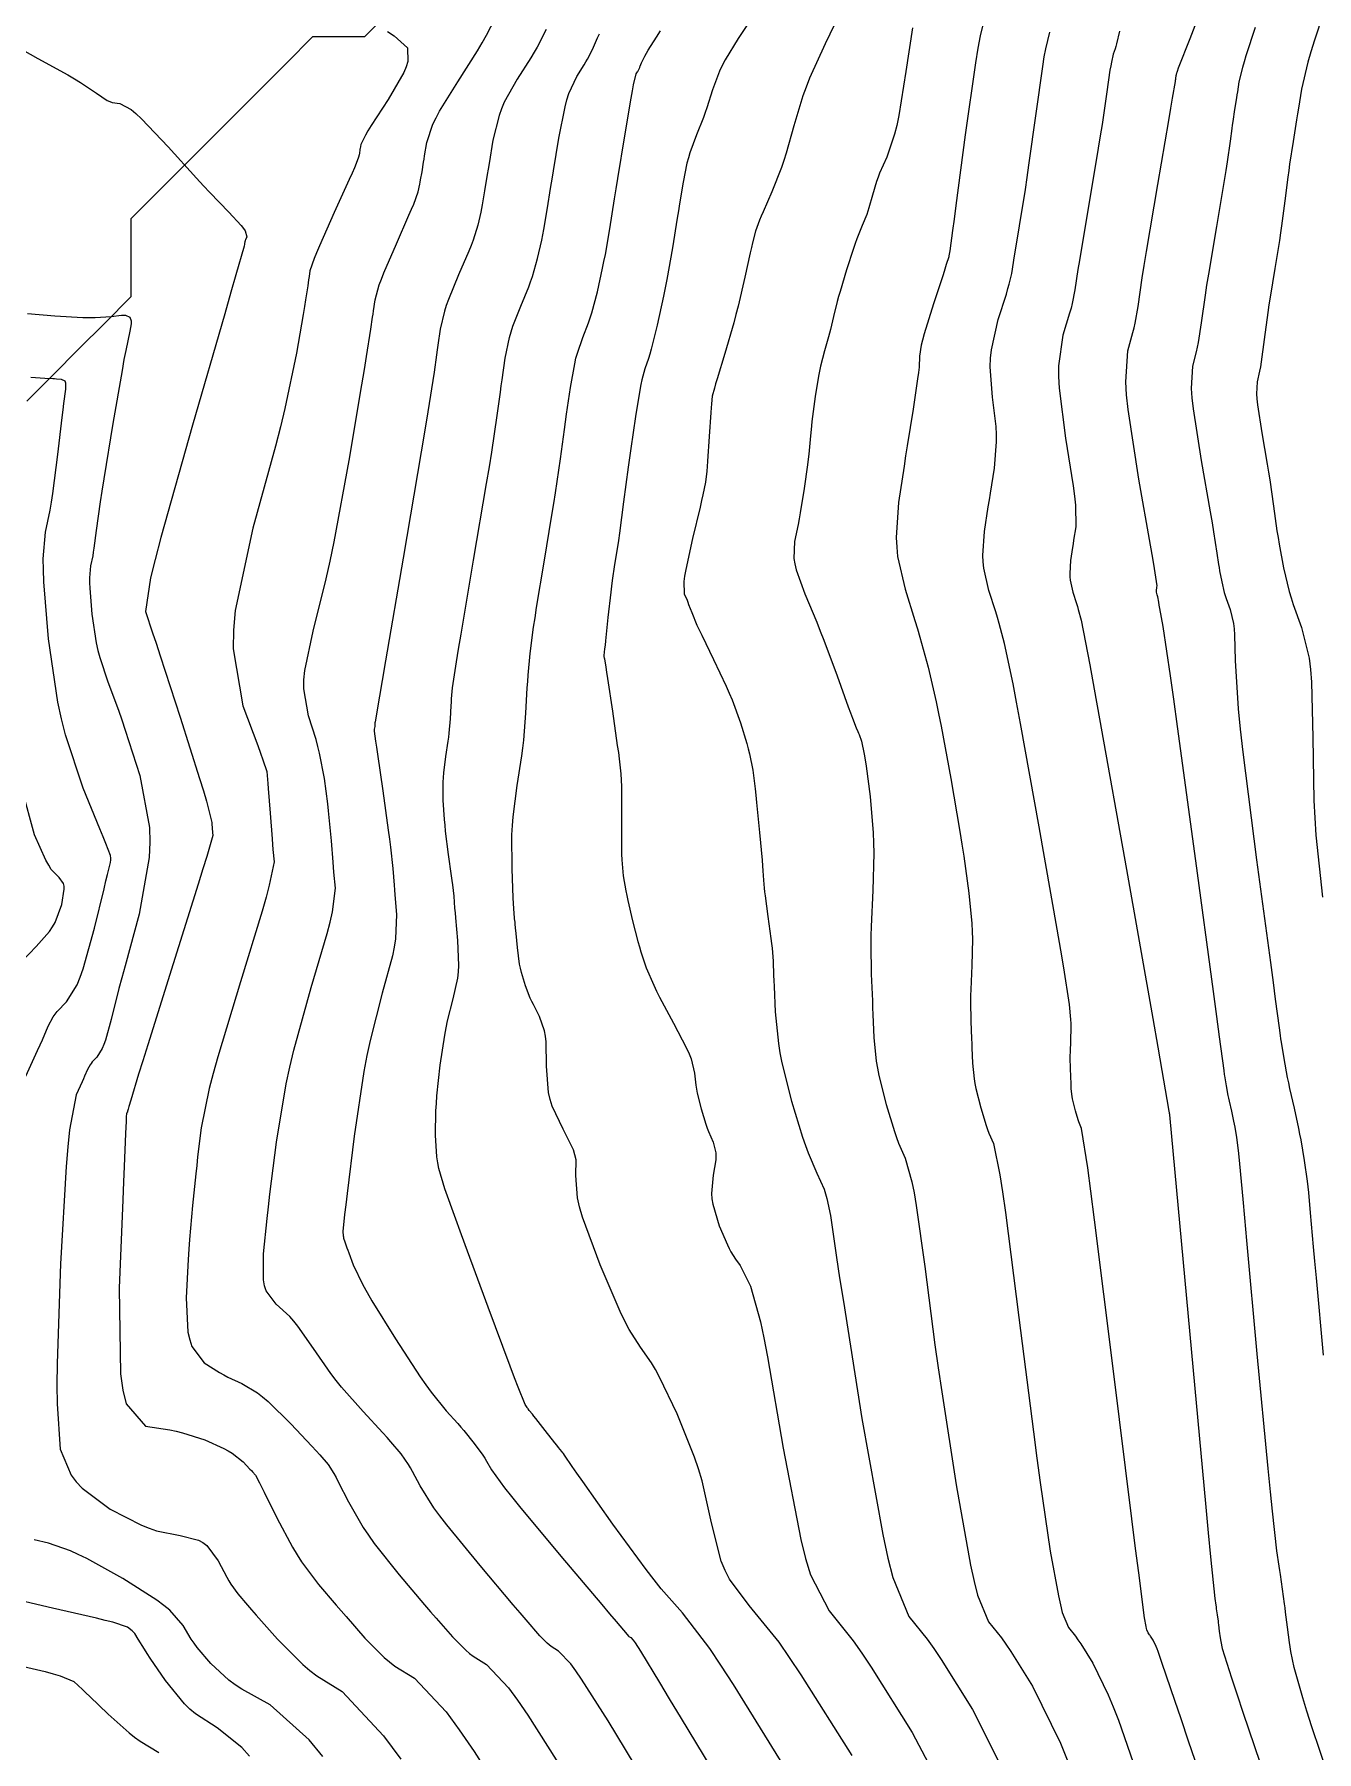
# Model space of a CAD drawing. Header units: metres. Extents: x 837475 to 838479, y 1189012 to 1191015.
# Drawn here: x 837536.4 to 837585.7, y 1189195.5 to 1189261.5 of the extents above; entities that cross this region are included whole.
import ezdxf

# ---------------------------------------------------------------- set-up
doc = ezdxf.new("R2010")
doc.units = ezdxf.units.M
doc.header["$LTSCALE"] = 0.3
for name, color, linetype in [('COTAS 10', 1, 'Continuous'), ('COTAS INT', 252, 'Continuous'), ('DRENAJE', 5, 'Continuous')]:
    doc.layers.add(name, color=color, linetype=linetype)

msp = doc.modelspace()

# ---------------------------------------------------------------- linework, layer by layer
at = {"layer": 'COTAS 10'}
for points, elevation in [([(837564.06, 1189262.228), (837563.468, 1189261.344), (837562.959, 1189260.519), (837562.846, 1189260.302), (837562.744, 1189260.09), (837562.473, 1189259.368), (837562.261, 1189258.682), (837562.196, 1189258.494), (837562.129, 1189258.306), (837561.861, 1189257.632), (837561.609, 1189256.947), (837561.55, 1189256.752), (837561.496, 1189256.555), (837561.343, 1189255.824), (837561.207, 1189254.982), (837561.164, 1189254.714), (837561.119, 1189254.432), (837560.935, 1189253.29), (837560.724, 1189252.081), (837560.661, 1189251.757), (837560.597, 1189251.437), (837560.347, 1189250.323), (837560.116, 1189249.405), (837560.063, 1189249.21), (837560.015, 1189249.041), (837559.879, 1189248.643), (837559.76, 1189248.221), (837559.722, 1189248.037), (837559.682, 1189247.824), (837559.518, 1189246.812), (837559.34, 1189245.576), (837559.29, 1189245.222), (837559.24, 1189244.863), (837559.058, 1189243.525), (837558.895, 1189242.323), (837558.856, 1189242.05), (837558.82, 1189241.803), (837558.714, 1189241.128), (837558.622, 1189240.506), (837558.594, 1189240.293), (837558.566, 1189240.062), (837558.456, 1189239.081), (837558.361, 1189238.19), (837558.343, 1189238.017), (837558.327, 1189237.876), (837558.298, 1189237.63), (837558.294, 1189237.594), (837558.294, 1189237.585), (837558.295, 1189237.576), (837558.305, 1189237.545), (837558.317, 1189237.52), (837558.32, 1189237.514), (837558.322, 1189237.509), (837558.328, 1189237.493), (837558.377, 1189237.178), (837558.406, 1189236.984), (837558.441, 1189236.743), (837558.626, 1189235.488), (837558.817, 1189234.17), (837558.856, 1189233.89), (837558.889, 1189233.646), (837558.958, 1189233.074), (837558.979, 1189232.587), (837558.982, 1189232.398), (837558.982, 1189232.185), (837558.973, 1189231.222), (837558.971, 1189230.224), (837558.977, 1189229.99), (837558.986, 1189229.775), (837559.041, 1189229.149), (837559.14, 1189228.576), (837559.177, 1189228.393), (837559.218, 1189228.201), (837559.399, 1189227.419), (837559.607, 1189226.626), (837559.664, 1189226.426), (837559.721, 1189226.235), (837559.928, 1189225.616), (837560.216, 1189224.948), (837560.324, 1189224.726), (837560.444, 1189224.489), (837560.983, 1189223.497), (837561.483, 1189222.534), (837561.579, 1189222.315), (837561.657, 1189222.116), (837561.787, 1189221.566), (837561.832, 1189221.103), (837561.857, 1189220.959), (837561.887, 1189220.807), (837562.039, 1189220.198), (837562.224, 1189219.603), (837562.274, 1189219.46), (837562.323, 1189219.326), (837562.498, 1189218.919), (837562.603, 1189218.512), (837562.609, 1189218.379), (837562.604, 1189218.236), (837562.501, 1189217.644), (837562.434, 1189216.949), (837562.452, 1189216.742), (837562.485, 1189216.528), (837562.737, 1189215.701), (837563.049, 1189214.975), (837563.121, 1189214.825), (837563.186, 1189214.697), (837563.365, 1189214.418), (837563.536, 1189214.177), (837563.595, 1189214.073), (837563.66, 1189213.952), (837563.937, 1189213.382), (837564.318, 1189212.016), (837564.448, 1189211.394), (837564.59, 1189210.666), (837565.19, 1189207.157), (837565.869, 1189203.642), (837566.06, 1189202.91), (837566.253, 1189202.284), (837566.96, 1189200.897), (837567.887, 1189199.753), (837568.218, 1189199.28), (837568.581, 1189198.74), (837570.161, 1189196.224), (837571.915, 1189192.891)], 1610), ([(837549.978, 1189261.611), (837550.23, 1189261.442), (837550.748, 1189260.976), (837550.763, 1189260.458), (837550.697, 1189260.256), (837550.601, 1189260.029), (837550, 1189258.995), (837549.353, 1189257.999), (837549.227, 1189257.795), (837549.125, 1189257.623), (837548.948, 1189257.262), (837548.924, 1189257.118), (837548.919, 1189257.083), (837548.913, 1189257.05), (837548.897, 1189256.948), (837548.882, 1189256.862), (837548.877, 1189256.839), (837548.873, 1189256.816), (837548.855, 1189256.736), (837548.702, 1189256.37), (837548.612, 1189256.167), (837548.502, 1189255.919), (837547.932, 1189254.657), (837547.359, 1189253.369), (837547.247, 1189253.105), (837547.156, 1189252.881), (837546.993, 1189252.409), (837546.962, 1189252.194), (837546.953, 1189252.132), (837546.944, 1189252.069), (837546.913, 1189251.836), (837546.827, 1189251.293), (837546.784, 1189251.036), (837546.733, 1189250.731), (837546.479, 1189249.244), (837546.034, 1189247.124), (837545.862, 1189246.42), (837545.669, 1189245.665), (837544.796, 1189242.52), (837544.122, 1189239.358), (837544.055, 1189238.593), (837544.039, 1189237.877), (837544.411, 1189235.691), (837544.984, 1189234.164), (837545.094, 1189233.864), (837545.184, 1189233.617), (837545.335, 1189233.168), (837545.364, 1189232.859), (837545.377, 1189232.701), (837545.392, 1189232.511), (837545.465, 1189231.563), (837545.541, 1189230.574), (837545.558, 1189230.358), (837545.573, 1189230.168), (837545.614, 1189229.693), (837545.432, 1189228.796), (837545.308, 1189228.34), (837545.151, 1189227.794), (837544.317, 1189225.074), (837543.45, 1189222.201), (837543.273, 1189221.56), (837543.123, 1189220.985), (837542.808, 1189219.464), (837542.674, 1189218.347), (837542.638, 1189218.026), (837542.602, 1189217.701), (837542.476, 1189216.486), (837542.365, 1189215.182), (837542.339, 1189214.801), (837542.314, 1189214.411), (837542.238, 1189212.929), (837542.304, 1189211.61), (837542.369, 1189211.323), (837542.454, 1189211.069), (837542.929, 1189210.434), (837543.518, 1189210.061), (837543.676, 1189209.972), (837543.83, 1189209.89), (837544.369, 1189209.646), (837544.976, 1189209.285), (837545.175, 1189209.129), (837545.387, 1189208.948), (837546.262, 1189208.092), (837547.067, 1189207.234), (837547.234, 1189207.052), (837547.378, 1189206.894), (837547.698, 1189206.526), (837547.917, 1189206.177), (837547.997, 1189206.032), (837548.085, 1189205.866), (837548.475, 1189205.091), (837549.045, 1189204.105), (837549.248, 1189203.806), (837549.469, 1189203.496), (837550.431, 1189202.281), (837551.406, 1189201.131), (837551.636, 1189200.862), (837551.848, 1189200.615), (837552.472, 1189199.898), (837552.984, 1189199.384), (837553.126, 1189199.265), (837553.269, 1189199.155), (837553.785, 1189198.839), (837554.627, 1189197.94), (837554.974, 1189197.463), (837555.372, 1189196.887), (837557.223, 1189193.981)], 1600), ([(837578.126, 1189261.624), (837578.015, 1189261.141), (837577.988, 1189261.038), (837577.964, 1189260.949), (837577.892, 1189260.735), (837577.818, 1189260.436), (837577.792, 1189260.292), (837577.764, 1189260.122), (837577.645, 1189259.287), (837577.461, 1189258.033), (837577.393, 1189257.599), (837577.317, 1189257.127), (837576.979, 1189255.11), (837576.656, 1189253.207), (837576.59, 1189252.807), (837576.534, 1189252.463), (837576.416, 1189251.679), (837576.314, 1189251.154), (837576.268, 1189250.973), (837576.214, 1189250.777), (837575.957, 1189249.939), (837575.786, 1189248.76), (837575.787, 1189248.349), (837575.809, 1189247.902), (837576.06, 1189245.98), (837576.355, 1189244.142), (837576.404, 1189243.747), (837576.439, 1189243.402), (837576.449, 1189242.567), (837576.367, 1189242.057), (837576.345, 1189241.916), (837576.324, 1189241.776), (837576.247, 1189241.271), (837576.215, 1189240.78), (837576.221, 1189240.648), (837576.234, 1189240.518), (837576.337, 1189240.064), (837576.476, 1189239.629), (837576.511, 1189239.511), (837576.545, 1189239.393), (837576.658, 1189238.979), (837576.989, 1189237.263), (837577.16, 1189236.325), (837577.366, 1189235.186), (837578.396, 1189229.402), (837579.41, 1189223.675), (837579.604, 1189222.571), (837579.762, 1189221.677), (837580.021, 1189220.191), (837580.034, 1189220.092), (837580.037, 1189220.073), (837580.039, 1189220.058), (837580.042, 1189220.033), (837580.043, 1189220.03), (837580.043, 1189220.027), (837580.044, 1189220.021), (837580.045, 1189220.014), (837580.046, 1189220.012), (837580.046, 1189220.01), (837580.048, 1189220.002), (837580.05, 1189219.995), (837580.05, 1189219.99), (837580.052, 1189219.982), (837580.053, 1189219.974), (837580.053, 1189219.97), (837580.054, 1189219.962), (837580.898, 1189210.827), (837581.436, 1189205.03), (837581.543, 1189203.901), (837581.631, 1189202.98), (837581.794, 1189201.375), (837581.834, 1189201.122), (837581.844, 1189201.054), (837581.854, 1189200.985), (837581.888, 1189200.744), (837581.92, 1189200.503), (837581.928, 1189200.435), (837581.937, 1189200.367), (837581.966, 1189200.118), (837582, 1189199.863), (837582.024, 1189199.719), (837582.076, 1189199.454), (837582.433, 1189198.327), (837582.639, 1189197.711), (837582.89, 1189196.964), (837584.183, 1189193.169)], 1620), ([(837535.253, 1189198.931), (837536.805, 1189198.568), (837537.118, 1189198.484), (837537.382, 1189198.406), (837537.914, 1189198.183), (837538.24, 1189197.882), (837538.374, 1189197.756), (837538.527, 1189197.611), (837539.234, 1189196.931), (837540.039, 1189196.216), (837540.252, 1189196.049), (837540.462, 1189195.896), (837541.188, 1189195.452)], 1590)]:
    msp.add_lwpolyline(points, dxfattribs=dict(at, elevation=elevation))
at = {"layer": 'COTAS INT'}
for points, elevation in [([(837586.299, 1189263.309), (837585.632, 1189261.281), (837585.495, 1189260.832), (837585.378, 1189260.433), (837585.13, 1189259.399), (837585.012, 1189258.657), (837584.978, 1189258.44), (837584.943, 1189258.22), (837584.809, 1189257.386), (837584.676, 1189256.511), (837584.641, 1189256.265), (837584.607, 1189256.017), (837584.49, 1189255.106), (837584.363, 1189254.146), (837584.322, 1189253.866), (837584.279, 1189253.581), (837584.103, 1189252.501), (837583.924, 1189251.403), (837583.879, 1189251.106), (837583.836, 1189250.812), (837583.698, 1189249.775), (837583.579, 1189248.906), (837583.55, 1189248.718), (837583.521, 1189248.552), (837583.427, 1189248.141), (837583.402, 1189247.681), (837583.417, 1189247.485), (837583.441, 1189247.258), (837583.606, 1189246.188), (837583.813, 1189244.985), (837583.863, 1189244.673), (837583.909, 1189244.372), (837584.052, 1189243.362), (837584.186, 1189242.421), (837584.228, 1189242.164), (837584.271, 1189241.907), (837584.443, 1189240.99), (837584.662, 1189240.086), (837584.734, 1189239.838), (837584.812, 1189239.59), (837585.137, 1189238.702), (837585.42, 1189237.516), (837585.472, 1189237.08), (837585.512, 1189236.597), (837585.562, 1189234.467), (837585.603, 1189232.046), (837585.639, 1189231.38), (837585.685, 1189230.717), (837585.937, 1189228.338)], 1626), ([(837559.84, 1189194.411), (837558.463, 1189196.668), (837557.438, 1189198.277), (837557.218, 1189198.596), (837557.025, 1189198.86), (837556.559, 1189199.357), (837556.274, 1189199.532), (837556.195, 1189199.593), (837556.116, 1189199.659), (837555.833, 1189199.944), (837555.309, 1189200.552), (837555.079, 1189200.822), (837554.812, 1189201.137), (837553.539, 1189202.641), (837552.264, 1189204.202), (837551.995, 1189204.552), (837551.763, 1189204.867), (837551.229, 1189205.706), (837550.937, 1189206.263), (837550.858, 1189206.4), (837550.78, 1189206.529), (837550.502, 1189206.932), (837550.111, 1189207.396), (837549.961, 1189207.564), (837549.794, 1189207.749), (837549.038, 1189208.56), (837548.214, 1189209.494), (837548.003, 1189209.756), (837547.8, 1189210.021), (837547.127, 1189210.99), (837546.528, 1189211.847), (837546.37, 1189212.041), (837546.217, 1189212.217), (837545.694, 1189212.692), (837545.315, 1189213.203), (837545.252, 1189213.399), (837545.208, 1189213.62), (837545.202, 1189214.62), (837545.348, 1189215.981), (837545.4, 1189216.431), (837545.457, 1189216.912), (837545.703, 1189218.912), (837546.079, 1189221.165), (837546.217, 1189221.806), (837546.37, 1189222.455), (837547.047, 1189224.858), (837547.66, 1189226.936), (837547.773, 1189227.379), (837547.86, 1189227.766), (837547.971, 1189228.683), (837547.918, 1189229.293), (837547.902, 1189229.485), (837547.885, 1189229.686), (837547.822, 1189230.499), (837547.74, 1189231.399), (837547.712, 1189231.657), (837547.681, 1189231.918), (837547.551, 1189232.891), (837547.368, 1189233.867), (837547.304, 1189234.13), (837547.234, 1189234.39), (837546.934, 1189235.303), (837546.757, 1189236.345), (837546.764, 1189236.686), (837546.797, 1189237.05), (837547.118, 1189238.556), (837547.622, 1189240.571), (837547.77, 1189241.256), (837547.921, 1189241.996), (837548.497, 1189245.125), (837548.992, 1189248.022), (837549.091, 1189248.615), (837549.175, 1189249.117), (837549.342, 1189250.174), (837549.403, 1189250.628), (837549.42, 1189250.75), (837549.437, 1189250.87), (837549.498, 1189251.29), (837549.661, 1189251.87), (837549.742, 1189252.091), (837549.839, 1189252.339), (837550.321, 1189253.454), (837550.804, 1189254.544), (837550.902, 1189254.775), (837550.985, 1189254.977), (837551.153, 1189255.453), (837551.217, 1189255.74), (837551.234, 1189255.822), (837551.25, 1189255.906), (837551.305, 1189256.217), (837551.364, 1189256.584), (837551.383, 1189256.702), (837551.403, 1189256.828), (837551.487, 1189257.345), (837551.725, 1189258.047), (837551.843, 1189258.289), (837551.983, 1189258.553), (837552.677, 1189259.678), (837553.437, 1189260.872), (837553.619, 1189261.178), (837553.789, 1189261.474), (837554.302, 1189262.456)], 1602), ([(837567.357, 1189262.272), (837566.809, 1189261.14), (837566.212, 1189259.819), (837566.075, 1189259.472), (837565.951, 1189259.134), (837565.605, 1189257.984), (837565.313, 1189256.929), (837565.223, 1189256.651), (837565.13, 1189256.379), (837564.759, 1189255.451), (837564.422, 1189254.679), (837564.35, 1189254.506), (837564.287, 1189254.352), (837564.136, 1189253.941), (837564.016, 1189253.491), (837563.973, 1189253.31), (837563.926, 1189253.106), (837563.719, 1189252.168), (837563.459, 1189251.052), (837563.378, 1189250.736), (837563.292, 1189250.417), (837562.951, 1189249.239), (837562.653, 1189248.256), (837562.595, 1189248.061), (837562.548, 1189247.898), (837562.465, 1189247.588), (837562.44, 1189247.294), (837562.429, 1189247.142), (837562.416, 1189246.96), (837562.354, 1189246.045), (837562.287, 1189245.097), (837562.271, 1189244.893), (837562.256, 1189244.716), (837562.21, 1189244.287), (837562.11, 1189243.796), (837562.06, 1189243.58), (837562.001, 1189243.328), (837561.709, 1189242.125), (837561.446, 1189240.928), (837561.404, 1189240.68), (837561.376, 1189240.467), (837561.39, 1189239.999), (837561.497, 1189239.746), (837561.527, 1189239.669), (837561.559, 1189239.588), (837561.677, 1189239.272), (837561.879, 1189238.792), (837561.964, 1189238.608), (837562.061, 1189238.402), (837562.516, 1189237.474), (837563.002, 1189236.447), (837563.119, 1189236.179), (837563.228, 1189235.917), (837563.559, 1189235.031), (837563.801, 1189234.241), (837563.854, 1189234.041), (837563.902, 1189233.848), (837564.025, 1189233.219), (837564.117, 1189232.5), (837564.145, 1189232.251), (837564.174, 1189231.98), (837564.287, 1189230.823), (837564.383, 1189229.751), (837564.402, 1189229.534), (837564.416, 1189229.352), (837564.438, 1189228.984), (837564.462, 1189228.685), (837564.479, 1189228.546), (837564.5, 1189228.383), (837564.609, 1189227.593), (837564.723, 1189226.752), (837564.746, 1189226.557), (837564.766, 1189226.379), (837564.807, 1189225.871), (837564.829, 1189225.329), (837564.837, 1189225.129), (837564.846, 1189224.907), (837564.886, 1189223.925), (837565.01, 1189222.715), (837565.072, 1189222.349), (837565.146, 1189221.97), (837565.516, 1189220.488), (837565.94, 1189219.109), (837566.048, 1189218.794), (837566.152, 1189218.509), (837566.496, 1189217.724), (837566.769, 1189217.112), (837566.828, 1189216.936), (837566.88, 1189216.758), (837567.011, 1189216.093), (837567.248, 1189214.482), (837567.368, 1189213.708), (837567.511, 1189212.792), (837568.224, 1189208.297), (837569.027, 1189203.83), (837569.227, 1189202.932), (837569.418, 1189202.18), (837570.028, 1189200.686), (837570.737, 1189199.811), (837570.99, 1189199.45), (837571.268, 1189199.036), (837572.476, 1189197.112), (837573.936, 1189194.203)], 1612), ([(837573.017, 1189262.435), (837572.772, 1189261.444), (837572.687, 1189260.967), (837572.595, 1189260.403), (837572.2, 1189257.637), (837571.838, 1189254.923), (837571.767, 1189254.392), (837571.708, 1189253.956), (837571.6, 1189253.18), (837571.578, 1189253.051), (837571.574, 1189253.024), (837571.57, 1189253.001), (837571.562, 1189252.948), (837571.47, 1189252.653), (837571.414, 1189252.477), (837571.344, 1189252.26), (837570.978, 1189251.137), (837570.619, 1189249.983), (837570.553, 1189249.748), (837570.502, 1189249.548), (837570.44, 1189249.129), (837570.422, 1189248.705), (837570.398, 1189248.502), (837570.367, 1189248.263), (837570.191, 1189247.09), (837569.966, 1189245.681), (837569.906, 1189245.293), (837569.845, 1189244.905), (837569.633, 1189243.511), (837569.545, 1189242.154), (837569.563, 1189241.79), (837569.599, 1189241.431), (837569.883, 1189240.177), (837570.265, 1189238.974), (837570.363, 1189238.648), (837570.457, 1189238.325), (837570.77, 1189237.18), (837571.081, 1189235.838), (837571.174, 1189235.39), (837571.271, 1189234.909), (837571.645, 1189232.895), (837571.992, 1189230.864), (837572.071, 1189230.372), (837572.142, 1189229.909), (837572.339, 1189228.494), (837572.447, 1189227.325), (837572.463, 1189227.019), (837572.472, 1189226.72), (837572.452, 1189225.705), (837572.409, 1189224.789), (837572.403, 1189224.554), (837572.401, 1189224.326), (837572.413, 1189223.569), (837572.442, 1189222.891), (837572.45, 1189222.713), (837572.457, 1189222.54), (837572.481, 1189221.953), (837572.542, 1189221.351), (837572.573, 1189221.169), (837572.61, 1189220.98), (837572.794, 1189220.243), (837573.005, 1189219.557), (837573.059, 1189219.4), (837573.111, 1189219.258), (837573.282, 1189218.868), (837573.529, 1189217.661), (837573.629, 1189217.005), (837573.742, 1189216.209), (837574.265, 1189212.172), (837574.822, 1189207.785), (837574.957, 1189206.768), (837575.083, 1189205.837), (837575.471, 1189203.191), (837575.78, 1189201.473), (837575.857, 1189201.128), (837575.93, 1189200.838), (837576.165, 1189200.264), (837576.437, 1189199.927), (837576.535, 1189199.788), (837576.641, 1189199.629), (837577.106, 1189198.889), (837577.7, 1189197.672), (837577.888, 1189197.212), (837578.087, 1189196.699), (837578.889, 1189194.401)], 1616), ([(837586.495, 1189193.599), (837585.535, 1189196.447), (837585.341, 1189197.044), (837585.177, 1189197.558), (837584.843, 1189198.725), (837584.723, 1189199.344), (837584.694, 1189199.512), (837584.667, 1189199.68), (837584.587, 1189200.275), (837584.519, 1189200.856), (837584.499, 1189201.015), (837584.479, 1189201.173), (837584.406, 1189201.735), (837584.326, 1189202.299), (837584.303, 1189202.458), (837584.278, 1189202.619), (837584.185, 1189203.208), (837584.01, 1189204.732), (837583.934, 1189205.482), (837583.847, 1189206.373), (837583.432, 1189210.777), (837583.03, 1189215.141), (837582.95, 1189216.007), (837582.885, 1189216.725), (837582.763, 1189218.083), (837582.725, 1189218.477), (837582.699, 1189218.697), (837582.643, 1189219.099), (837582.575, 1189219.5), (837582.554, 1189219.61), (837582.532, 1189219.72), (837582.446, 1189220.112), (837582.359, 1189220.498), (837582.337, 1189220.603), (837582.316, 1189220.707), (837582.248, 1189221.079), (837582.196, 1189221.393), (837582.185, 1189221.462), (837582.176, 1189221.522), (837582.156, 1189221.672), (837581.983, 1189222.966), (837581.878, 1189223.748), (837581.748, 1189224.713), (837581.071, 1189229.729), (837580.367, 1189234.891), (837580.22, 1189235.948), (837580.094, 1189236.845), (837579.809, 1189238.739), (837579.687, 1189239.427), (837579.662, 1189239.563), (837579.642, 1189239.674), (837579.603, 1189239.879), (837579.581, 1189239.956), (837579.564, 1189240.008), (837579.552, 1189240.062), (837579.551, 1189240.077), (837579.55, 1189240.093), (837579.554, 1189240.151), (837579.563, 1189240.211), (837579.565, 1189240.228), (837579.568, 1189240.245), (837579.578, 1189240.305), (837579.475, 1189240.971), (837579.407, 1189241.369), (837579.322, 1189241.86), (837578.87, 1189244.405), (837578.462, 1189247.078), (837578.404, 1189247.65), (837578.37, 1189248.148), (837578.447, 1189249.339), (837578.65, 1189250.035), (837578.695, 1189250.222), (837578.736, 1189250.405), (837578.843, 1189251.044), (837579.007, 1189252.14), (837579.084, 1189252.612), (837579.173, 1189253.156), (837579.608, 1189255.727), (837580.03, 1189258.188), (837580.11, 1189258.662), (837580.176, 1189259.047), (837580.284, 1189259.691), (837580.291, 1189259.748), (837580.293, 1189259.764), (837580.296, 1189259.779), (837580.304, 1189259.835), (837580.313, 1189259.887), (837580.317, 1189259.915), (837580.324, 1189259.962), (837580.34, 1189260.027), (837580.347, 1189260.053), (837580.356, 1189260.081), (837580.398, 1189260.209), (837580.846, 1189261.343), (837581.11, 1189262.004)], 1622), ([(837556.082, 1189261.688), (837555.73, 1189261.013), (837555.613, 1189260.81), (837555.488, 1189260.599), (837554.965, 1189259.779), (837554.47, 1189258.89), (837554.362, 1189258.637), (837554.266, 1189258.381), (837554.026, 1189257.428), (837553.882, 1189256.538), (837553.847, 1189256.321), (837553.814, 1189256.117), (837553.712, 1189255.485), (837553.619, 1189254.949), (837553.591, 1189254.806), (837553.562, 1189254.665), (837553.452, 1189254.171), (837553.268, 1189253.584), (837553.193, 1189253.384), (837553.107, 1189253.168), (837552.711, 1189252.251), (837552.32, 1189251.31), (837552.237, 1189251.078), (837552.166, 1189250.858), (837552.003, 1189250.17), (837551.913, 1189249.547), (837551.888, 1189249.368), (837551.863, 1189249.187), (837551.771, 1189248.512), (837551.532, 1189246.995), (837551.414, 1189246.284), (837551.273, 1189245.447), (837550.578, 1189241.37), (837549.9, 1189237.421), (837549.771, 1189236.665), (837549.666, 1189236.055), (837549.499, 1189235.068), (837549.495, 1189235.033), (837549.494, 1189235.022), (837549.494, 1189235.011), (837549.491, 1189234.97), (837549.488, 1189234.925), (837549.486, 1189234.912), (837549.485, 1189234.899), (837549.477, 1189234.85), (837549.47, 1189234.798), (837549.469, 1189234.784), (837549.468, 1189234.768), (837549.468, 1189234.712), (837549.52, 1189234.325), (837549.552, 1189234.102), (837549.591, 1189233.828), (837549.796, 1189232.419), (837550.009, 1189230.904), (837550.054, 1189230.564), (837550.092, 1189230.257), (837550.178, 1189229.434), (837550.229, 1189228.799), (837550.245, 1189228.611), (837550.262, 1189228.418), (837550.329, 1189227.674), (837550.288, 1189226.735), (837550.237, 1189226.419), (837550.169, 1189226.078), (837549.778, 1189224.642), (837549.305, 1189222.829), (837549.186, 1189222.25), (837549.071, 1189221.637), (837548.697, 1189219.147), (837548.423, 1189216.938), (837548.37, 1189216.502), (837548.328, 1189216.142), (837548.263, 1189215.48), (837548.275, 1189215.318), (837548.282, 1189215.275), (837548.29, 1189215.232), (837548.334, 1189215.081), (837548.416, 1189214.856), (837548.449, 1189214.766), (837548.486, 1189214.665), (837548.656, 1189214.201), (837549.026, 1189213.436), (837549.189, 1189213.144), (837549.379, 1189212.819), (837550.282, 1189211.355), (837551.235, 1189209.902), (837551.456, 1189209.584), (837551.659, 1189209.301), (837552.235, 1189208.584), (837552.676, 1189208.1), (837552.794, 1189207.965), (837552.909, 1189207.83), (837553.306, 1189207.338), (837553.643, 1189206.881), (837553.72, 1189206.768), (837553.79, 1189206.661), (837553.983, 1189206.321), (837554.481, 1189205.628), (837554.743, 1189205.299), (837555.059, 1189204.909), (837556.647, 1189203.002), (837558.218, 1189201.142), (837558.522, 1189200.782), (837558.77, 1189200.489), (837559.193, 1189199.989), (837559.248, 1189199.934), (837559.264, 1189199.921), (837559.279, 1189199.909), (837559.334, 1189199.876), (837559.424, 1189199.779), (837559.462, 1189199.728), (837559.504, 1189199.666), (837559.702, 1189199.355), (837560.435, 1189198.148), (837560.815, 1189197.522), (837561.272, 1189196.769), (837563.558, 1189192.993)], 1604), ([(837565.531, 1189194.447), (837563.283, 1189198.072), (837562.797, 1189198.819), (837562.371, 1189199.456), (837561.322, 1189200.83), (837560.508, 1189201.748), (837560.229, 1189202.097), (837559.928, 1189202.487), (837558.645, 1189204.238), (837557.486, 1189205.872), (837557.263, 1189206.189), (837557.082, 1189206.447), (837556.779, 1189206.89), (837556.747, 1189206.948), (837556.736, 1189206.964), (837556.725, 1189206.979), (837556.677, 1189207.032), (837556.549, 1189207.186), (837556.486, 1189207.264), (837556.412, 1189207.358), (837556.046, 1189207.828), (837555.682, 1189208.295), (837555.61, 1189208.387), (837555.549, 1189208.464), (837555.432, 1189208.608), (837555.385, 1189208.667), (837555.368, 1189208.69), (837555.35, 1189208.717), (837555.271, 1189208.837), (837554.999, 1189209.496), (837554.859, 1189209.862), (837554.69, 1189210.308), (837553.848, 1189212.581), (837552.969, 1189214.977), (837552.777, 1189215.5), (837552.608, 1189215.963), (837552.184, 1189217.124), (837551.958, 1189217.906), (837551.914, 1189218.128), (837551.879, 1189218.353), (837551.817, 1189219.187), (837551.84, 1189220.118), (837551.858, 1189220.404), (837551.881, 1189220.701), (837552.007, 1189221.878), (837552.18, 1189223.033), (837552.234, 1189223.317), (837552.289, 1189223.585), (837552.508, 1189224.427), (837552.678, 1189225.22), (837552.702, 1189225.459), (837552.716, 1189225.705), (837552.686, 1189226.665), (837552.606, 1189227.542), (837552.588, 1189227.737), (837552.573, 1189227.912), (837552.535, 1189228.37), (837552.488, 1189228.813), (837552.468, 1189228.978), (837552.444, 1189229.161), (837552.329, 1189229.976), (837552.213, 1189230.866), (837552.189, 1189231.096), (837552.167, 1189231.319), (837552.117, 1189232.067), (837552.116, 1189232.751), (837552.125, 1189232.934), (837552.138, 1189233.114), (837552.222, 1189233.739), (837552.316, 1189234.33), (837552.336, 1189234.489), (837552.353, 1189234.645), (837552.395, 1189235.189), (837552.424, 1189235.694), (837552.433, 1189235.825), (837552.443, 1189235.953), (837552.482, 1189236.383), (837552.632, 1189237.382), (837552.711, 1189237.869), (837552.807, 1189238.446), (837553.29, 1189241.289), (837553.789, 1189244.232), (837553.895, 1189244.873), (837553.986, 1189245.438), (837554.2, 1189246.849), (837554.322, 1189247.746), (837554.355, 1189247.986), (837554.388, 1189248.223), (837554.508, 1189249.051), (837554.671, 1189249.847), (837554.732, 1189250.064), (837554.8, 1189250.28), (837555.1, 1189251.048), (837555.41, 1189251.792), (837555.483, 1189251.993), (837555.551, 1189252.191), (837555.75, 1189252.888), (837555.907, 1189253.589), (837555.948, 1189253.79), (837555.987, 1189253.993), (837556.12, 1189254.753), (837556.264, 1189255.65), (837556.311, 1189255.94), (837556.361, 1189256.248), (837556.565, 1189257.511), (837556.807, 1189258.715), (837556.881, 1189258.985), (837556.957, 1189259.228), (837557.254, 1189259.879), (837557.539, 1189260.327), (837557.607, 1189260.442), (837557.671, 1189260.553), (837557.863, 1189260.921), (837558.059, 1189261.361), (837558.126, 1189261.517)], 1606), ([(837567.846, 1189195.335), (837565.894, 1189198.443), (837565.445, 1189199.111), (837565.036, 1189199.695), (837563.892, 1189201.108), (837563.13, 1189202.122), (837562.962, 1189202.455), (837562.813, 1189202.81), (837562.433, 1189204.279), (837562.075, 1189205.905), (837561.941, 1189206.359), (837561.791, 1189206.814), (837561.123, 1189208.473), (837560.439, 1189209.882), (837560.279, 1189210.179), (837560.133, 1189210.437), (837559.71, 1189211.033), (837559.267, 1189211.722), (837559.107, 1189212.039), (837558.931, 1189212.409), (837558.16, 1189214.203), (837557.482, 1189216.037), (837557.365, 1189216.433), (837557.279, 1189216.782), (837557.221, 1189217.639), (837557.232, 1189218.241), (837557.188, 1189218.429), (837557.125, 1189218.625), (837556.73, 1189219.411), (837556.313, 1189220.297), (837556.236, 1189220.557), (837556.176, 1189220.823), (837556.099, 1189221.839), (837556.076, 1189222.776), (837556.051, 1189222.993), (837556.016, 1189223.192), (837555.822, 1189223.754), (837555.587, 1189224.203), (837555.527, 1189224.33), (837555.469, 1189224.458), (837555.279, 1189224.929), (837555.125, 1189225.445), (837555.091, 1189225.601), (837555.059, 1189225.763), (837554.975, 1189226.394), (837554.924, 1189226.94), (837554.914, 1189227.048), (837554.906, 1189227.138), (837554.891, 1189227.306), (837554.885, 1189227.368), (837554.882, 1189227.392), (837554.878, 1189227.418), (837554.862, 1189227.533), (837554.836, 1189227.903), (837554.826, 1189228.09), (837554.815, 1189228.313), (837554.766, 1189229.423), (837554.763, 1189230.734), (837554.781, 1189231.084), (837554.807, 1189231.429), (837554.966, 1189232.628), (837555.146, 1189233.762), (837555.185, 1189234.065), (837555.219, 1189234.364), (837555.299, 1189235.408), (837555.354, 1189236.376), (837555.371, 1189236.628), (837555.39, 1189236.873), (837555.465, 1189237.698), (837555.598, 1189238.71), (837555.652, 1189239.072), (837555.714, 1189239.471), (837556.002, 1189241.208), (837556.304, 1189243.018), (837556.375, 1189243.461), (837556.44, 1189243.88), (837556.629, 1189245.187), (837556.781, 1189246.305), (837556.822, 1189246.604), (837556.864, 1189246.9), (837557.013, 1189247.931), (837557.177, 1189248.836), (837557.227, 1189249.051), (837557.28, 1189249.251), (837557.49, 1189249.845), (837557.712, 1189250.416), (837557.773, 1189250.601), (837557.833, 1189250.798), (837558.049, 1189251.605), (837558.252, 1189252.513), (837558.304, 1189252.773), (837558.356, 1189253.037), (837558.527, 1189254.022), (837558.714, 1189255.183), (837558.775, 1189255.559), (837558.84, 1189255.958), (837559.105, 1189257.595), (837559.348, 1189259.049), (837559.399, 1189259.333), (837559.443, 1189259.566), (837559.542, 1189259.98), (837559.59, 1189260.054), (837559.601, 1189260.074), (837559.612, 1189260.092), (837559.644, 1189260.153), (837559.677, 1189260.227), (837559.688, 1189260.253), (837559.7, 1189260.281), (837559.75, 1189260.405), (837559.822, 1189260.564), (837559.848, 1189260.615), (837559.876, 1189260.668), (837559.998, 1189260.887), (837560.325, 1189261.395), (837560.483, 1189261.632)], 1608), ([(837570.171, 1189261.751), (837569.911, 1189260.072), (837569.641, 1189258.381), (837569.563, 1189258.003), (837569.483, 1189257.665), (837569.181, 1189256.774), (837568.906, 1189256.165), (837568.843, 1189256.005), (837568.786, 1189255.849), (837568.626, 1189255.319), (837568.492, 1189254.832), (837568.451, 1189254.704), (837568.407, 1189254.579), (837568.237, 1189254.151), (837568.033, 1189253.642), (837567.97, 1189253.466), (837567.903, 1189253.274), (837567.637, 1189252.455), (837567.385, 1189251.62), (837567.328, 1189251.418), (837567.276, 1189251.229), (837567.136, 1189250.654), (837567.019, 1189250.153), (837566.982, 1189250.011), (837566.944, 1189249.868), (837566.791, 1189249.339), (837566.635, 1189248.74), (837566.595, 1189248.554), (837566.556, 1189248.358), (837566.428, 1189247.574), (837566.326, 1189246.808), (837566.304, 1189246.624), (837566.285, 1189246.451), (837566.237, 1189245.928), (837566.184, 1189245.368), (837566.16, 1189245.172), (837566.133, 1189244.959), (837566.004, 1189244.043), (837565.854, 1189243.104), (837565.813, 1189242.876), (837565.773, 1189242.662), (837565.631, 1189242.007), (837565.607, 1189241.356), (837565.64, 1189241.144), (837565.692, 1189240.92), (837566.023, 1189239.997), (837566.485, 1189238.9), (837566.619, 1189238.565), (837566.755, 1189238.216), (837567.266, 1189236.846), (837567.7, 1189235.651), (837567.787, 1189235.414), (837567.861, 1189235.217), (837568.008, 1189234.843), (837568.072, 1189234.697), (837568.092, 1189234.644), (837568.114, 1189234.585), (837568.203, 1189234.329), (837568.314, 1189233.826), (837568.35, 1189233.611), (837568.387, 1189233.364), (837568.542, 1189232.2), (837568.659, 1189230.809), (837568.674, 1189230.418), (837568.681, 1189230.025), (837568.64, 1189228.586), (837568.575, 1189227.208), (837568.567, 1189226.854), (837568.563, 1189226.511), (837568.582, 1189225.371), (837568.625, 1189224.351), (837568.637, 1189224.084), (837568.647, 1189223.824), (837568.683, 1189222.939), (837568.776, 1189222.033), (837568.823, 1189221.759), (837568.878, 1189221.475), (837569.155, 1189220.365), (837569.472, 1189219.333), (837569.553, 1189219.097), (837569.631, 1189218.884), (837569.889, 1189218.296), (837570.149, 1189217.386), (837570.229, 1189216.97), (837570.311, 1189216.483), (837570.638, 1189214.132), (837571.035, 1189211.133), (837571.162, 1189210.238), (837571.297, 1189209.314), (837571.847, 1189205.744), (837572.403, 1189202.652), (837572.542, 1189202.03), (837572.674, 1189201.509), (837573.096, 1189200.475), (837573.587, 1189199.869), (837573.762, 1189199.619), (837573.954, 1189199.333), (837574.791, 1189198.001), (837575.86, 1189195.81), (837576.199, 1189194.982)], 1614), ([(837582.229, 1189191.694), (837580.791, 1189195.898), (837580.502, 1189196.746), (837580.26, 1189197.456), (837579.778, 1189198.88), (837579.617, 1189199.34), (837579.578, 1189199.442), (837579.54, 1189199.534), (837579.421, 1189199.778), (837579.328, 1189199.926), (837579.307, 1189199.958), (837579.287, 1189199.985), (837579.233, 1189200.053), (837579.186, 1189200.168), (837579.171, 1189200.226), (837579.156, 1189200.295), (837579.094, 1189200.638), (837578.869, 1189202.36), (837578.751, 1189203.298), (837578.609, 1189204.436), (837577.892, 1189210.212), (837577.173, 1189215.934), (837577.029, 1189217.039), (837576.909, 1189217.935), (837576.675, 1189219.44), (837576.59, 1189219.633), (837576.565, 1189219.703), (837576.538, 1189219.781), (837576.434, 1189220.12), (837576.343, 1189220.485), (837576.324, 1189220.578), (837576.309, 1189220.669), (837576.278, 1189220.967), (837576.267, 1189221.257), (837576.263, 1189221.343), (837576.259, 1189221.431), (837576.245, 1189221.766), (837576.239, 1189222.141), (837576.24, 1189222.254), (837576.243, 1189222.371), (837576.264, 1189222.824), (837576.274, 1189223.326), (837576.269, 1189223.474), (837576.262, 1189223.626), (837576.208, 1189224.204), (837575.984, 1189225.618), (837575.869, 1189226.297), (837575.731, 1189227.1), (837575.04, 1189231.037), (837574.326, 1189235.006), (837574.172, 1189235.829), (837574.038, 1189236.533), (837573.714, 1189238.079), (837573.501, 1189238.859), (837573.437, 1189239.079), (837573.37, 1189239.302), (837573.11, 1189240.121), (837572.917, 1189240.975), (837572.892, 1189241.219), (837572.88, 1189241.467), (837572.94, 1189242.391), (837573.085, 1189243.34), (837573.126, 1189243.605), (837573.167, 1189243.869), (837573.32, 1189244.829), (837573.403, 1189245.832), (837573.401, 1189246.125), (837573.388, 1189246.423), (837573.25, 1189247.554), (837573.155, 1189248.725), (837573.17, 1189249.048), (837573.203, 1189249.372), (837573.468, 1189250.538), (837573.779, 1189251.519), (837573.841, 1189251.725), (837573.892, 1189251.904), (837573.989, 1189252.313), (837574.052, 1189252.732), (837574.082, 1189252.916), (837574.117, 1189253.129), (837574.289, 1189254.145), (837574.512, 1189255.542), (837574.58, 1189255.995), (837574.65, 1189256.478), (837574.922, 1189258.462), (837575.18, 1189260.262), (837575.24, 1189260.63), (837575.295, 1189260.94), (837575.454, 1189261.585)], 1618), ([(837583.349, 1189261.759), (837582.994, 1189260.681), (837582.921, 1189260.443), (837582.859, 1189260.23), (837582.727, 1189259.681), (837582.665, 1189259.286), (837582.646, 1189259.171), (837582.628, 1189259.054), (837582.557, 1189258.61), (837582.486, 1189258.145), (837582.467, 1189258.014), (837582.449, 1189257.882), (837582.387, 1189257.398), (837582.269, 1189256.596), (837582.216, 1189256.264), (837582.154, 1189255.884), (837581.856, 1189254.114), (837581.549, 1189252.279), (837581.481, 1189251.859), (837581.422, 1189251.476), (837581.27, 1189250.41), (837581.158, 1189249.656), (837581.122, 1189249.47), (837581.085, 1189249.294), (837580.937, 1189248.74), (837580.891, 1189247.887), (837580.918, 1189247.523), (837580.963, 1189247.102), (837581.27, 1189245.118), (837581.619, 1189243.144), (837581.691, 1189242.73), (837581.751, 1189242.372), (837581.879, 1189241.559), (837581.942, 1189241.123), (837581.961, 1189241.003), (837581.981, 1189240.884), (837582.061, 1189240.459), (837582.162, 1189240.04), (837582.196, 1189239.925), (837582.232, 1189239.81), (837582.382, 1189239.398), (837582.514, 1189238.848), (837582.538, 1189238.646), (837582.557, 1189238.422), (837582.58, 1189237.434), (837582.699, 1189235.572), (837582.778, 1189234.798), (837582.877, 1189233.911), (837583.404, 1189229.774), (837583.937, 1189225.82), (837584.04, 1189225.049), (837584.124, 1189224.419), (837584.269, 1189223.311), (837584.309, 1189223.014), (837584.327, 1189222.895), (837584.348, 1189222.759), (837584.451, 1189222.137), (837584.586, 1189221.401), (837584.628, 1189221.194), (837584.671, 1189220.986), (837584.843, 1189220.222), (837585.015, 1189219.445), (837585.058, 1189219.228), (837585.1, 1189219.01), (837585.234, 1189218.215), (837585.345, 1189217.42), (837585.371, 1189217.202), (837585.396, 1189216.984), (837585.471, 1189216.204), (837585.585, 1189214.893), (837585.635, 1189214.34), (837585.693, 1189213.705), (837585.966, 1189210.727)], 1624), ([(837535.438, 1189261.189), (837536.531, 1189260.573), (837537.678, 1189259.942), (837537.935, 1189259.792), (837538.167, 1189259.652), (837538.787, 1189259.234), (837539.199, 1189258.963), (837539.298, 1189258.915), (837539.392, 1189258.878), (837539.678, 1189258.845), (837540.114, 1189258.616), (837540.302, 1189258.456), (837540.518, 1189258.253), (837541.542, 1189257.174), (837542.637, 1189255.966), (837542.898, 1189255.683), (837543.141, 1189255.422), (837543.869, 1189254.667), (837544.347, 1189254.15), (837544.433, 1189254.04), (837544.499, 1189253.944), (837544.569, 1189253.716), (837544.519, 1189253.604), (837544.509, 1189253.582), (837544.501, 1189253.564), (837544.488, 1189253.528), (837544.486, 1189253.517), (837544.486, 1189253.514), (837544.485, 1189253.511), (837544.484, 1189253.499), (837544.479, 1189253.47), (837544.477, 1189253.457), (837544.474, 1189253.441), (837544.461, 1189253.363), (837544.147, 1189252.252), (837543.954, 1189251.584), (837543.716, 1189250.76), (837542.475, 1189246.483), (837541.261, 1189242.162), (837541.039, 1189241.31), (837540.868, 1189240.607), (837540.664, 1189239.313), (837540.943, 1189238.496), (837541.076, 1189238.095), (837541.233, 1189237.617), (837542.002, 1189235.259), (837542.752, 1189232.9), (837542.897, 1189232.423), (837543.016, 1189232.021), (837543.216, 1189231.206), (837543.237, 1189230.935), (837543.242, 1189230.877), (837543.246, 1189230.826), (837543.256, 1189230.702), (837543.028, 1189229.899), (837542.881, 1189229.42), (837542.698, 1189228.829), (837541.738, 1189225.768), (837540.759, 1189222.662), (837540.565, 1189222.042), (837540.404, 1189221.527), (837540.1, 1189220.536), (837540.029, 1189220.282), (837540.015, 1189220.231), (837540.003, 1189220.188), (837539.981, 1189220.106), (837539.975, 1189220.083), (837539.971, 1189220.073), (837539.965, 1189220.064), (837539.96, 1189220.058), (837539.957, 1189220.055), (837539.955, 1189220.05), (837539.951, 1189220.042), (837539.949, 1189220.036), (837539.942, 1189220.021), (837539.93, 1189219.894), (837539.926, 1189219.819), (837539.921, 1189219.727), (837539.898, 1189219.255), (837539.844, 1189217.988), (837539.82, 1189217.396), (837539.792, 1189216.699), (837539.655, 1189213.309), (837539.711, 1189210.017), (837539.804, 1189209.381), (837539.931, 1189208.865), (837540.668, 1189207.997), (837541.6, 1189207.864), (837541.85, 1189207.81), (837542.096, 1189207.75), (837542.953, 1189207.473), (837543.686, 1189207.148), (837543.853, 1189207.057), (837544.004, 1189206.966), (837544.422, 1189206.634), (837544.686, 1189206.352), (837544.742, 1189206.292), (837544.789, 1189206.24), (837544.894, 1189206.119), (837545.053, 1189205.825), (837545.135, 1189205.664), (837545.233, 1189205.469), (837545.72, 1189204.476), (837546.327, 1189203.344), (837546.5, 1189203.06), (837546.675, 1189202.79), (837547.323, 1189201.92), (837548, 1189201.126), (837548.193, 1189200.903), (837548.388, 1189200.678), (837549.111, 1189199.853), (837549.852, 1189199.11), (837550.057, 1189198.936), (837550.263, 1189198.777), (837551.01, 1189198.32), (837552.228, 1189197.02), (837552.731, 1189196.33), (837553.306, 1189195.497), (837555.983, 1189191.294)], 1598), ([(837536.126, 1189250.769), (837537.187, 1189250.683), (837538.26, 1189250.618), (837538.506, 1189250.612), (837538.728, 1189250.613), (837539.344, 1189250.66), (837539.74, 1189250.707), (837539.823, 1189250.707), (837539.895, 1189250.701), (837540.063, 1189250.634), (837540.12, 1189250.486), (837540.123, 1189250.431), (837540.12, 1189250.368), (837540.063, 1189250.089), (837539.907, 1189249.35), (837539.842, 1189248.998), (837539.767, 1189248.581), (837539.416, 1189246.544), (837539.066, 1189244.419), (837538.991, 1189243.947), (837538.926, 1189243.526), (837538.774, 1189242.425), (837538.687, 1189241.748), (837538.663, 1189241.593), (837538.64, 1189241.454), (837538.56, 1189241.07), (837538.519, 1189240.61), (837538.522, 1189240.422), (837538.531, 1189240.207), (837538.611, 1189239.214), (837538.776, 1189238.107), (837538.839, 1189237.82), (837538.908, 1189237.542), (837539.218, 1189236.611), (837539.625, 1189235.529), (837539.755, 1189235.155), (837539.892, 1189234.749), (837540.452, 1189233.017), (837540.82, 1189231.018), (837540.836, 1189230.444), (837540.815, 1189229.861), (837540.432, 1189227.682), (837539.886, 1189225.7), (837539.762, 1189225.24), (837539.65, 1189224.82), (837539.347, 1189223.627), (837539.126, 1189222.834), (837539.066, 1189222.667), (837539.007, 1189222.522), (837538.797, 1189222.187), (837538.617, 1189221.999), (837538.576, 1189221.947), (837538.539, 1189221.896), (837538.439, 1189221.711), (837538.327, 1189221.449), (837538.282, 1189221.349), (837538.232, 1189221.238), (837538.001, 1189220.737), (837537.744, 1189219.39), (837537.678, 1189218.744), (837537.613, 1189217.981), (837537.394, 1189214.24), (837537.268, 1189210.403), (837537.262, 1189209.579), (837537.268, 1189208.859), (837537.393, 1189207.118), (837537.813, 1189206.114), (837538.004, 1189205.858), (837538.229, 1189205.612), (837539.312, 1189204.804), (837540.512, 1189204.195), (837540.811, 1189204.075), (837541.094, 1189203.976), (837541.997, 1189203.794), (837542.713, 1189203.618), (837542.88, 1189203.523), (837543.033, 1189203.409), (837543.47, 1189202.827), (837543.795, 1189202.199), (837543.878, 1189202.055), (837543.957, 1189201.925), (837544.215, 1189201.56), (837544.594, 1189201.121), (837544.75, 1189200.943), (837544.927, 1189200.741), (837545.751, 1189199.807), (837546.72, 1189198.835), (837546.989, 1189198.608), (837547.258, 1189198.4), (837548.235, 1189197.801), (837549.829, 1189196.101), (837550.487, 1189195.198)], 1596), ([(837536.061, 1189221.453), (837536.516, 1189222.44), (837536.615, 1189222.66), (837536.703, 1189222.856), (837536.924, 1189223.371), (837537.121, 1189223.737), (837537.194, 1189223.838), (837537.274, 1189223.94), (837537.629, 1189224.309), (837538.043, 1189224.97), (837538.16, 1189225.256), (837538.278, 1189225.586), (837538.714, 1189227.148), (837539.076, 1189228.66), (837539.148, 1189228.958), (837539.208, 1189229.205), (837539.321, 1189229.661), (837539.341, 1189229.775), (837539.342, 1189229.805), (837539.341, 1189229.835), (837539.322, 1189229.939), (837539.143, 1189230.398), (837539.041, 1189230.651), (837538.916, 1189230.959), (837538.277, 1189232.529), (837537.593, 1189234.581), (837537.44, 1189235.194), (837537.302, 1189235.825), (837536.937, 1189238.268), (837536.76, 1189240.457), (837536.741, 1189240.93), (837536.736, 1189241.345), (837536.824, 1189242.36), (837537.002, 1189243.205), (837537.053, 1189243.513), (837537.105, 1189243.853), (837537.297, 1189245.346), (837537.464, 1189246.767), (837537.499, 1189247.062), (837537.531, 1189247.314), (837537.606, 1189247.867), (837537.609, 1189248.089), (837537.595, 1189248.132), (837537.574, 1189248.168), (837537.445, 1189248.233), (837537.241, 1189248.249), (837537.173, 1189248.253), (837537.101, 1189248.258), (837536.8, 1189248.276), (837536.258, 1189248.309)], 1594), ([(837535.931, 1189225.881), (837536.461, 1189226.432), (837536.982, 1189227.017), (837537.096, 1189227.189), (837537.197, 1189227.367), (837537.453, 1189228.048), (837537.54, 1189228.64), (837537.535, 1189228.762), (837537.517, 1189228.865), (837537.346, 1189229.086), (837537.046, 1189229.401), (837536.947, 1189229.563), (837536.841, 1189229.758), (837536.401, 1189230.734), (837535.932, 1189232.467)], 1592), ([(837547.488, 1189195.3), (837546.966, 1189195.938), (837545.46, 1189197.283), (837544.374, 1189197.886), (837544.117, 1189198.057), (837543.879, 1189198.231), (837543.177, 1189198.872), (837542.662, 1189199.496), (837542.542, 1189199.658), (837542.432, 1189199.815), (837542.117, 1189200.344), (837541.608, 1189200.924), (837541.376, 1189201.113), (837541.105, 1189201.315), (837539.797, 1189202.147), (837538.407, 1189202.91), (837538.084, 1189203.068), (837537.788, 1189203.203), (837536.942, 1189203.498), (837536.39, 1189203.631)], 1594), ([(837544.669, 1189195.317), (837544.375, 1189195.646), (837543.425, 1189196.404), (837542.596, 1189196.938), (837542.377, 1189197.127), (837542.164, 1189197.333), (837541.437, 1189198.222), (837540.854, 1189199.077), (837540.732, 1189199.261), (837540.627, 1189199.423), (837540.392, 1189199.816), (837540.253, 1189200.036), (837540.208, 1189200.088), (837540.162, 1189200.136), (837539.974, 1189200.28), (837539.407, 1189200.463), (837539.122, 1189200.536), (837538.782, 1189200.619), (837537.091, 1189200.999), (837535.402, 1189201.406)], 1592)]:
    msp.add_lwpolyline(points, dxfattribs=dict(at, elevation=elevation))
at = {"layer": 'DRENAJE'}
msp.add_polyline3d([(837550.098, 1189262.401, 1600.255), (837549.099, 1189261.402, 1599.999), (837548.099, 1189261.402, 1599.887), (837547.099, 1189261.402, 1599.678), (837546.1, 1189260.402, 1599.363), (837545.1, 1189259.402, 1599.048), (837544.1, 1189258.403, 1598.733), (837543.101, 1189257.403, 1598.395), (837542.101, 1189256.403, 1597.962), (837541.101, 1189255.404, 1597.493), (837540.102, 1189254.404, 1597.119), (837540.102, 1189253.404, 1596.852), (837540.102, 1189252.405, 1596.57), (837540.102, 1189251.405, 1596.313), (837539.102, 1189250.405, 1595.967), (837538.102, 1189249.406, 1595.163), (837537.103, 1189248.406, 1594.276), (837536.103, 1189247.406, 1593.464)], dxfattribs=at)

doc.saveas('drawing.dxf')
